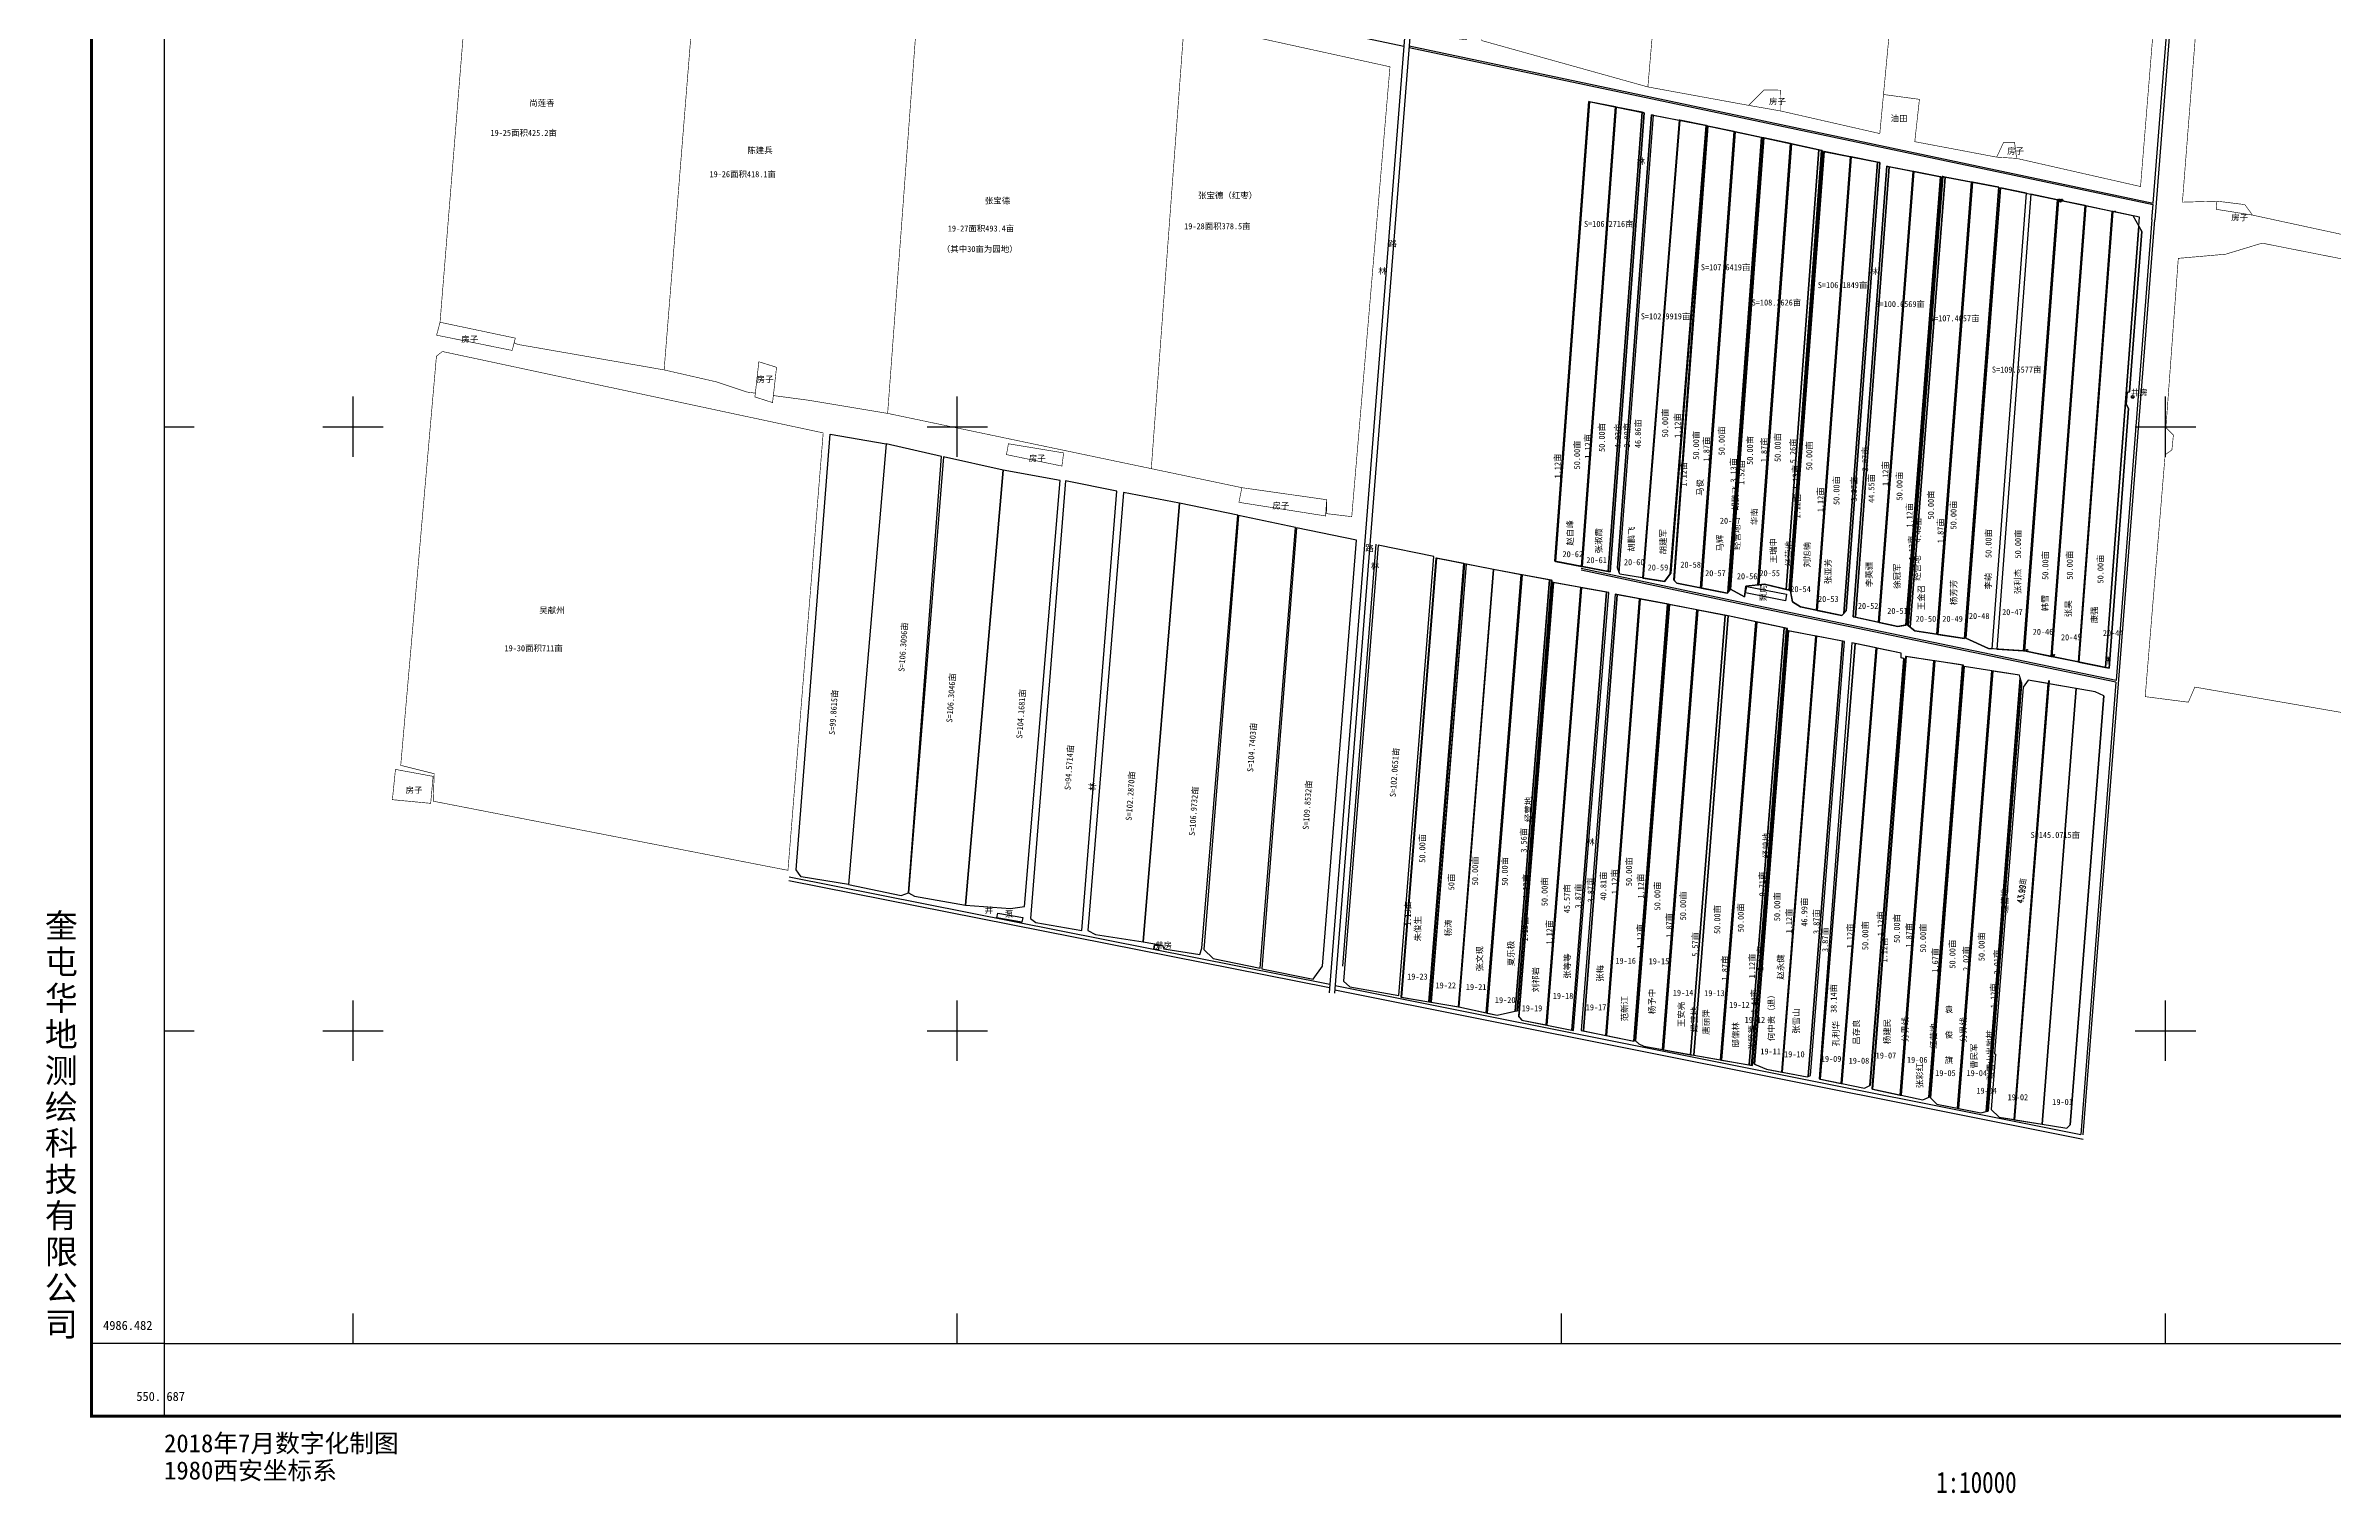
# Model space of a CAD drawing. Extents: x 550491 to 556810, y 4985999 to 4992627.
# Drawn here: x 550491 to 554279, y 4986054 to 4988451 of the extents above; entities that cross this region are included whole.
import ezdxf
from ezdxf.enums import TextEntityAlignment as Align

# ---------------------------------------------------------------- set-up
doc = ezdxf.new("R2010")
doc.units = 0
doc.header["$LTSCALE"] = 10
for name, color, linetype in [('2020-3-23', 4, 'CONTINUOUS'), ('2021新职工', 4, 'CONTINUOUS'), ('2022年', 5, 'CONTINUOUS'), ('3经营地地块', 3, 'CONTINUOUS'), ('4-5', 1, 'CONTINUOUS'), ('5注记', 2, 'CONTINUOUS'), ('TK', 7, 'CONTINUOUS'), ('出水桩', 7, 'CONTINUOUS'), ('地号', 1, 'CONTINUOUS'), ('地块名称', 7, 'CONTINUOUS'), ('地块面积', 1, 'CONTINUOUS'), ('地物扣减', 2, 'CONTINUOUS'), ('大户地', 2, 'CONTINUOUS'), ('大户地注记', 1, 'CONTINUOUS'), ('承包户', 1, 'CONTINUOUS'), ('注记', 1, 'CONTINUOUS'), ('测地框', 3, 'CONTINUOUS'), ('经营地', 5, 'CONTINUOUS'), ('经营地面积', 5, 'CONTINUOUS'), ('路林渠', 3, 'CONTINUOUS'), ('身份地', 1, 'CONTINUOUS'), ('身份地面积', 1, 'CONTINUOUS')]:
    doc.layers.add(name, color=color, linetype=linetype)
doc.styles.add('HZ', font='rs.shx', dxfattribs={"width": 0.8, "bigfont": 'hztxt.shx'})
doc.styles.add('宋体', font='')
doc.styles.get('宋体').set_extended_font_data('SimSun')

msp = doc.modelspace()

# ---------------------------------------------------------------- linework, layer by layer
at = {"layer": '2020-3-23', "color": 1, "linetype": 'Continuous', "flags": 128}
for points in [[(553379.3, 4988288.9), (553335.2, 4988298.5), (553279.8, 4987551), (553302.9, 4987538.7), (553305.4, 4987556.2), (553325.2, 4987558.3)], [(553421.4, 4987473.5), (553375.8, 4987482.2), (553319.5, 4986765), (553339.4, 4986756.3), (553364.7, 4986751.6)]]:
    msp.add_lwpolyline(points, close=True, dxfattribs=at)
at = {"layer": '2021新职工', "color": 1, "linetype": 'Continuous', "flags": 128}
for points in [[(553286, 4988308.9), (553242.6, 4988318.1), (553186.9, 4987565.8), (553191.1, 4987561), (553230.1, 4987553.5)], [(553129.4, 4987535.1), (553092.3, 4987542.1), (553036.4, 4986820), (553073.5, 4986812.4)]]:
    msp.add_lwpolyline(points, close=True, dxfattribs=at)
at = {"layer": '2022年', "color": 4, "linetype": 'Continuous', "flags": 128}
for points in [[(553478.8, 4988267.2), (553434.9, 4988275.9), (553380, 4987544), (553382.6, 4987530.2), (553396, 4987522.1), (553422.4, 4987516.4)], [(553770, 4988206.8), (553726.8, 4988215.9), (553669.6, 4987470), (553707.1, 4987452.9), (553713.2, 4987452.5)], [(553821.1, 4988196), (553777.3, 4988205.3), (553720.6, 4987452.1), (553764.8, 4987449.2)], [(553823, 4988195.6), (553822, 4988195.8), (553765.8, 4987449.1), (553766.8, 4987448.9)], [(553867, 4988186.3), (553823, 4988195.6), (553766.8, 4987448.9), (553810.8, 4987439.9)], [(553911.9, 4988176.8), (553868, 4988186.1), (553811.8, 4987439.7), (553855.8, 4987430.8)], [(553956.9, 4988167.3), (553912.9, 4988176.6), (553856.8, 4987430.6), (553900.8, 4987421.6)], [(552887.9, 4987583.6), (552842.6, 4987592.6), (552784.6, 4986867.2), (552830, 4986859.5)], [(552933.3, 4987575.2), (552887.9, 4987583.6), (552830.1, 4986859.5), (552875.3, 4986849.7)], [(552980.4, 4987566.5), (552935, 4987574.9), (552877, 4986849.4), (552893.5, 4986845.8), (552923.4, 4986852.4)], [(553805.9, 4987394.9), (553772.9, 4987400.7), (553764.4, 4987388.8), (553716.8, 4986782.1), (553718.8, 4986781.4), (553711.7, 4986689.7), (553724.5, 4986677.1), (553749.3, 4986673)], [(553852.4, 4987386.7), (553806.9, 4987394.7), (553750.3, 4986672.8), (553795.9, 4986665.3)], [(553897.8, 4987374.5), (553883.7, 4987381.2), (553852.4, 4987386.7), (553795.9, 4986665.3), (553836.7, 4986658.6), (553842.1, 4986664.2)]]:
    msp.add_lwpolyline(points, close=True, dxfattribs=at)
for points in [[(553764.8, 4987449.2), (553821.1, 4988196)], [(553765.8, 4987449.1), (553822, 4988195.8)]]:
    msp.add_lwpolyline(points, dxfattribs=at)
for points, elevation in [([(553821.9, 4988193.5), (553765.8, 4987449.1)], 284.6), ([(553897.8, 4987374.5), (553842.1, 4986664.2)], 284.7)]:
    msp.add_lwpolyline(points, dxfattribs=dict(at, elevation=elevation))
at = {"layer": '3经营地地块', "color": 5, "linetype": 'Continuous', "flags": 128}
for points in [[(553335.2, 4988298.5), (553333.8, 4988298.8), (553278.4, 4987549.3), (553279.8, 4987551)], [(553430.8, 4988277.7), (553426.1, 4988278.7), (553372.2, 4987550.9), (553376.9, 4987549.8)], [(553635.5, 4988233.5), (553631.5, 4988234.3), (553573.8, 4987491), (553577.6, 4987488.1)], [(553938.5, 4987850.3), (553935.1, 4987857.5), (553936.3, 4987876.7), (553940.4, 4987877.8), (553960.6, 4988143.5), (553955.8, 4988152.1), (553900.8, 4987421.6), (553906.6, 4987420.4)], [(552842.7, 4987592.6), (552839.4, 4987593.3), (552781.7, 4986867.7), (552784.7, 4986867.2)]]:
    msp.add_lwpolyline(points, close=True, dxfattribs=at)
at = {"layer": '4-5', "color": 2, "linetype": 'Continuous', "flags": 128}
msp.add_lwpolyline([(553582.4, 4988242.9), (553542.4, 4988250.8), (553486.6, 4987504.8), (553525, 4987496.5)], close=True, dxfattribs=at)
at = {"layer": '5注记', "color": 2, "linetype": 'Continuous', "flags": 128}
for points in [[(553090.6, 4988349.5), (553089.6, 4988349.7), (553033.3, 4987588.9), (553034.3, 4987588.7)], [(553287.7, 4988308.6), (553286, 4988308.9), (553230.1, 4987553.5), (553231.7, 4987553.1)], [(553381, 4988288.5), (553379.3, 4988288.9), (553325.2, 4987558.3), (553326.9, 4987558.4)], [(553479.7, 4988267), (553478.8, 4988267.2), (553422.4, 4987516.4), (553423.4, 4987516.2)], [(553583.4, 4988242.7), (553582.4, 4988242.9), (553525, 4987496.5), (553526, 4987496.3)], [(553680.5, 4988224.9), (553678.9, 4988225.2), (553621.7, 4987476.6), (553623.3, 4987476.3)], [(552935, 4987574.9), (552933.3, 4987575.2), (552875.3, 4986849.7), (552877, 4986849.4)], [(553033.2, 4987553.7), (553032.2, 4987553.9), (552974.8, 4986829.7), (552975.8, 4986829.5)], [(553130.5, 4987534.9), (553129.4, 4987535.1), (553073.5, 4986812.4), (553074.5, 4986812.2)], [(553225.9, 4987516.7), (553224.2, 4987517), (553167.2, 4986788.8), (553168.9, 4986788.5)], [(553522, 4987453.7), (553521, 4987453.9), (553463.3, 4986732.7), (553464.3, 4986732.5)]]:
    msp.add_lwpolyline(points, close=True, dxfattribs=at)
at = {"layer": 'TK', "linetype": 'Continuous'}
for p, q in [((551000, 4987770.1), (551000, 4987870.1)), ((552000, 4987770.1), (552000, 4987870.1)), ((554000, 4987770.1), (554000, 4987870.1)), ((550687, 4987820.1), (550737, 4987820.1)), ((550950, 4987820.1), (551050, 4987820.1)), ((551950, 4987820.1), (552050, 4987820.1)), ((553950, 4987820.1), (554050, 4987820.1)), ((551000, 4986770.1), (551000, 4986870.1)), ((552000, 4986770.1), (552000, 4986870.1)), ((554000, 4986770.1), (554000, 4986870.1)), ((550687, 4986820.1), (550737, 4986820.1)), ((550950, 4986820.1), (551050, 4986820.1)), ((551950, 4986820.1), (552050, 4986820.1)), ((553950, 4986820.1), (554050, 4986820.1)), ((551000, 4986302.1), (551000, 4986352.1)), ((552000, 4986302.1), (552000, 4986352.1)), ((553000, 4986302.1), (553000, 4986352.1)), ((554000, 4986302.1), (554000, 4986352.1)), ((550687, 4986302.1), (550567, 4986302.1)), ((550687, 4986302.1), (550687, 4986182.1))]:
    msp.add_line(p, q, dxfattribs=at)
at = {"layer": 'TK', "linetype": 'Continuous', "const_width": 5, "flags": 128}
msp.add_lwpolyline([(550567, 4986182.1), (556807, 4986182.1), (556807, 4992422.1), (550567, 4992422.1)], close=True, dxfattribs=at)
at = {"layer": 'TK', "linetype": 'Continuous', "flags": 128}
msp.add_lwpolyline([(550687, 4986302.1), (556687, 4986302.1), (556687, 4992302.1), (550687, 4992302.1)], close=True, dxfattribs=at)
at = {"layer": '出水桩', "color": 2, "linetype": 'Continuous', "flags": 128}
for points in [[(553822, 4988195.8), (553821.1, 4988196), (553764.8, 4987449.2), (553765.8, 4987449.1)], [(553823, 4988195.6), (553822, 4988195.8), (553765.8, 4987449.1), (553766.8, 4987448.9)], [(553868, 4988186.1), (553867, 4988186.3), (553810.8, 4987439.9), (553811.8, 4987439.7)], [(553912.9, 4988176.6), (553911.9, 4988176.8), (553855.8, 4987430.8), (553856.8, 4987430.6)]]:
    msp.add_lwpolyline(points, close=True, dxfattribs=at)
for points in [[(553806.3, 4987400.2), (553749.3, 4986672.9)], [(553806.3, 4987400.2), (553749.3, 4986672.9)], [(553807.3, 4987400.1), (553750.3, 4986672.8)]]:
    msp.add_lwpolyline(points, dxfattribs=at)
at = {"layer": '地物扣减', "color": 7, "linetype": 'Continuous', "flags": 128}
for points in [[(553046.4, 4988358.3), (553045.7, 4988358.5), (552989, 4987597.6), (552990.1, 4987597.3)], [(553240.5, 4988319), (553239.5, 4988319.1), (553180, 4987576.4), (553181.2, 4987578)], [(553242.6, 4988318.1), (553241.6, 4988318.3), (553186, 4987566.8), (553186.9, 4987565.8)], [(553431.8, 4988277.5), (553430.8, 4988277.7), (553376.9, 4987549.8), (553377.9, 4987549.6)], [(553434.9, 4988275.9), (553433.9, 4988276.1), (553379.3, 4987547.8), (553380, 4987544)], [(553628.4, 4988234), (553627.4, 4988234.2), (553570.3, 4987491.8), (553571.3, 4987492)], [(553631.5, 4988234.3), (553630.5, 4988234.5), (553572.8, 4987491.7), (553573.8, 4987491)], [(552793.3, 4987602.5), (552792.3, 4987602.7), (552734.5, 4986875.7), (552735.5, 4986875.5)], [(552839.4, 4987593.3), (552838.5, 4987593.5), (552780.8, 4986867.8), (552781.7, 4986867.7)], [(552984.6, 4987565.7), (552983.7, 4987565.9), (552926.8, 4986853.2), (552928, 4986853.4)], [(552986.8, 4987562.1), (552985.7, 4987562.3), (552928.9, 4986844.2), (552929.8, 4986843.1)], [(553177.2, 4987526.2), (553175.9, 4987526.4), (553119.9, 4986803), (553120.6, 4986802.8)], [(553179.1, 4987525.9), (553178.1, 4987526.1), (553121.6, 4986804.5), (553122.5, 4986803.6)], [(553323.5, 4987496.8), (553321.9, 4987497.1), (553263.6, 4986771.8), (553265.3, 4986771.5)], [(553375.8, 4987482.2), (553374.8, 4987482.4), (553318.5, 4986765.4), (553319.5, 4986765)], [(553422.4, 4987473.3), (553421.4, 4987473.5), (553364.7, 4986751.6), (553365.7, 4986751.4)], [(553570.8, 4987439.9), (553569.7, 4987440), (553513.9, 4986723.9), (553514.9, 4986723.6)], [(553567.9, 4987435.9), (553566.9, 4987436.2), (553510.4, 4986729.3), (553511.5, 4986729.9)], [(553762.4, 4987393.6), (553761.6, 4987396.6), (553706.1, 4986687.2), (553707.1, 4986687.5)]]:
    msp.add_lwpolyline(points, close=True, dxfattribs=at)
at = {"layer": '大户地', "color": 6, "linetype": 'Continuous', "const_width": 1, "flags": 128}
for points in [[(552827, 4989216.4), (553207.5, 4989135.3), (553143.2, 4988382.8), (552867.8, 4988459.7), (552867.3, 4988490.6), (552852.8, 4988488.5), (552842.8, 4988460.9), (552809.4, 4988465.1), (552763.6, 4988470.8)], [(553207.5, 4989135.3), (553597, 4989046.9), (553527.1, 4988305.6), (553362.7, 4988343.1), (553362.8, 4988377.5), (553335.2, 4988377.7), (553310.1, 4988352.3), (553143.2, 4988382.8)], [(553597, 4989046.9), (554017.8, 4988946.7), (553958.7, 4988217.9), (553753.6, 4988264.5), (553750.1, 4988291.3), (553732, 4988291), (553720.6, 4988266.6), (553585, 4988292.2), (553592.7, 4988362.3), (553533.2, 4988370.3)], [(554085.7, 4988930.6), (554374.4, 4988885.2), (554319.6, 4988132.6), (554144.1, 4988170.6), (554131.3, 4988188), (554085.1, 4988193.7), (554028, 4988192)], [(551204.2, 4988740.7), (551574.9, 4988664.4), (551514.8, 4987914.3), (551272.6, 4987956.5), (551266.5, 4987959.1), (551268.5, 4987966.9), (551143.9, 4987993.2)], [(551574.9, 4988664.4), (551939.8, 4988586.6), (551884.8, 4987842.3), (551755, 4987863.9), (551695.7, 4987871.8), (551700.9, 4987918.6), (551671.6, 4987927.8), (551665.8, 4987875.8), (551652, 4987877.6), (551600.9, 4987894.6), (551514.8, 4987914.3)], [(551939.8, 4988586.6), (552375.9, 4988490.9), (552321.2, 4987750.8), (551884.8, 4987842.3)], [(552375.9, 4988490.9), (552716.3, 4988416.2), (552653, 4987671.3), (552611.5, 4987676.3), (552611.4, 4987699.4), (552471.1, 4987719.3), (552321.2, 4987750.8)], [(553335.2, 4988377.7), (553362.8, 4988377.5), (553362.7, 4988343.1), (553310.1, 4988352.3)], [(553732, 4988291), (553750.1, 4988291.3), (553753.6, 4988264.5), (553720.6, 4988266.6)], [(554085.1, 4988193.7), (554131.3, 4988188), (554144.1, 4988170.6), (554084, 4988180.2)], [(554021.2, 4988099), (554099.7, 4988105.9), (554159.9, 4988124.2), (554987.1, 4987960.6), (554992.3, 4987928.3), (554951.2, 4987272), (554922.3, 4987273.4), (554919.8, 4987246.3), (554854.7, 4987249.6), (554048.6, 4987389.1), (554037.8, 4987364.1), (553966.4, 4987373.3), (553999.4, 4987773.6), (554010.6, 4987781.9), (554013.1, 4987806.4), (554000.7, 4987818.7)], [(551143.9, 4987993.2), (551268.5, 4987966.9), (551263.3, 4987946.5), (551138.2, 4987971.8)], [(551147.7, 4987944.8), (551778.1, 4987810), (551719.8, 4987085.7), (551132.6, 4987200.2), (551134.2, 4987245.7), (551078.8, 4987259.5), (551137.9, 4987936.9)], [(551671.6, 4987927.8), (551700.9, 4987918.6), (551694.3, 4987860.2), (551665.1, 4987869.5)], [(552084.7, 4987792), (552176.1, 4987776.9), (552173.3, 4987755.1), (552081.5, 4987774)], [(552471.1, 4987719.3), (552611.4, 4987699.4), (552609.7, 4987672.5), (552466.3, 4987695)], [(551070.1, 4987252.8), (551132.4, 4987241.3), (551128.4, 4987196.6), (551065, 4987202.7)]]:
    msp.add_lwpolyline(points, close=True, dxfattribs=at)
for points in [[(551939.8, 4988586.6), (551884.8, 4987842.3)], [(552375.9, 4988490.9), (552321.2, 4987750.8)]]:
    msp.add_lwpolyline(points, dxfattribs=at)
at = {"layer": '注记', "color": 2, "linetype": 'Continuous', "flags": 128}
msp.add_lwpolyline([(553196.1, 4988327.7), (553195.2, 4988327.9), (553134.4, 4987569.8), (553135.4, 4987569.6)], close=True, dxfattribs=at)
at = {"layer": '测地框', "color": 7, "linetype": 'Continuous'}
for p, q in [((553943.9, 4987871.1, 285.8), (553947.7, 4987871.1, 285.5)), ((553943.9, 4987871.1, 285.8), (553944, 4987867.9, 285.5)), ((553944, 4987867.9, 285.5), (553947.8, 4987867.9, 285.2)), ((553947.7, 4987871.1, 285.5), (553947.8, 4987867.9, 285.2)), ((553307, 4987555.9, 285.2), (553372.9, 4987542.8, 286.1))]:
    msp.add_line(p, q, dxfattribs=at)
at = {"layer": '测地框', "color": 7, "linetype": 'Continuous', "flags": 128}
for points, elevation in [([(553045.7, 4988358.5), (553137.2, 4988340.2), (553081, 4987579.7), (552989, 4987597.6)], 284.7), ([(553149.3, 4988336.9), (553240.5, 4988319), (553181.2, 4987578), (553170.9, 4987563.7), (553096.6, 4987576), (553093, 4987586.3)], 284.8), ([(553241.6, 4988318.3), (553335.2, 4988298.5), (553279.8, 4987551), (553274.5, 4987544.8), (553191.1, 4987561), (553186, 4987566.8)], 284.6), ([(553335.2, 4988298.5), (553431.8, 4988277.5), (553377.9, 4987549.6), (553336, 4987559.3), (553305.4, 4987556.2), (553302.9, 4987538.7), (553279.8, 4987551)], 284.6), ([(553433.9, 4988276.1), (553527, 4988257.6), (553471.3, 4987515.5), (553464.5, 4987507.4), (553396, 4987522.1), (553382.6, 4987530.2), (553379.3, 4987547.8)], 284.7), ([(553539, 4988251.4), (553628.4, 4988234), (553571.3, 4987492), (553556.9, 4987489.6), (553483.2, 4987505.6)], 284.5), ([(553630.5, 4988234.5), (553724.4, 4988216.6), (553667.4, 4987469.5), (553585.3, 4987482.2), (553572.8, 4987491.7)], 284.6), ([(553726.8, 4988215.9), (553822, 4988195.8), (553765.8, 4987449.1), (553707.1, 4987452.9), (553669.6, 4987470)], 284.6), ([(553822, 4988195.8), (553946, 4988169.7), (553960.6, 4988143.5), (553940.4, 4987877.8), (553936.3, 4987876.7), (553935.1, 4987857.5), (553938.5, 4987850.3), (553906.6, 4987420.4), (553765.8, 4987449.1)], 284.6), ([(553943.9, 4987871.1), (553947.7, 4987871.1), (553947.8, 4987867.9), (553944, 4987867.9)], 285.8), ([(551789.6, 4987808.1), (551882.1, 4987791.7), (551819.9, 4987062.2), (551741.7, 4987075.1), (551737, 4987081.1), (551733.3, 4987086.6)], 284.1), ([(551974.2, 4987771.1), (551882.1, 4987791.7), (551819.9, 4987062.2), (551907.2, 4987044.1), (551919.5, 4987048.7)], 284.2), ([(552076.1, 4987748.5), (551977.5, 4987770.5), (551919.5, 4987048.7), (551929.5, 4987042.8), (552013.5, 4987028.3)], 284.4), ([(552170.6, 4987731), (552076.1, 4987748.5), (552013.5, 4987028.3), (552088.2, 4987022.4), (552111.6, 4987025.7)], 284.7), ([(552264.1, 4987713.5), (552179, 4987730.8), (552121.4, 4987005.9), (552130.1, 4986999.1), (552206.4, 4986985.9)], 284.6), ([(552367.7, 4987693.4), (552275.3, 4987711.4), (552216, 4986985.9), (552229.1, 4986979.4), (552308, 4986967.2)], 284.9), ([(552464.2, 4987673.9), (552367.7, 4987693.4), (552308, 4986967.2), (552339.9, 4986961.7), (552342.1, 4986955.8), (552401.5, 4986946.5), (552405, 4986956.6)], 284.9), ([(552560, 4987653.5), (552465.5, 4987673.5), (552408.4, 4986954.7), (552423.4, 4986939.7), (552501.3, 4986923.7)], 284.9), ([(552660.7, 4987632.6), (552561.5, 4987652.9), (552504, 4986922.5), (552589.1, 4986905.6), (552604.7, 4986926.8)], 285), ([(552788.7, 4987605.1), (552696.5, 4987624.2), (552639.3, 4986902.1), (552650, 4986892.7), (552730.7, 4986878.2)], 285.1), ([(552984.6, 4987565.7), (552887.9, 4987583.6), (552830.1, 4986859.5), (552893.5, 4986845.8), (552928, 4986853.4)], 285.2), ([(553078.4, 4987545.6), (552985.7, 4987562.3), (552928.9, 4986844.2), (552934.7, 4986837.6), (553020.3, 4986820.6)], 285.4), ([(553177.2, 4987526.2), (553088.8, 4987542.7), (553032.9, 4986820.7), (553120.6, 4986802.8)], 285.6), ([(553276, 4987506.9), (553178.1, 4987526.1), (553121.6, 4986804.5), (553128.2, 4986798.6), (553136.6, 4986794.4), (553219.1, 4986779.4)], 285.3), ([(553374.5, 4987486), (553276, 4987506.9), (553219.1, 4986779.4), (553316.4, 4986762.8)], 285.5), ([(553468.8, 4987464.5), (553374.8, 4987482.4), (553318.5, 4986765.4), (553339.4, 4986756.3), (553406.9, 4986743.7), (553412.2, 4986745.9)], 285.6), ([(553567.9, 4987435.9), (553562.7, 4987437.5), (553562.7, 4987445.1), (553481, 4987462.2), (553426.9, 4986740.2), (553501.8, 4986724.8), (553511.5, 4986729.9)], 285.1), ([(553665.5, 4987425.2), (553569.7, 4987440), (553513.9, 4986723.9), (553598.5, 4986705.5), (553610.1, 4986710.9)], 285.5), ([(553762.4, 4987393.6), (553758.3, 4987408.6), (553666.9, 4987423.3), (553610.9, 4986709.1), (553621.3, 4986698.8), (553694.3, 4986684.3), (553707.1, 4986687.5)], 284.8), ([(553897.8, 4987374.5), (553883.7, 4987381.2), (553772.9, 4987400.7), (553764.4, 4987388.8), (553716.8, 4986782.1), (553718.8, 4986781.4), (553711.7, 4986689.7), (553724.5, 4986677.1), (553836.7, 4986658.6), (553842.1, 4986664.2)], 284.7), ([(552326.5, 4986962.3), (552333.9, 4986961.2), (552332.9, 4986954), (552325.5, 4986955.2)], 285.7)]:
    msp.add_lwpolyline(points, close=True, dxfattribs=dict(at, elevation=elevation))
msp.add_lwpolyline([(552887.9, 4987583.6), (552792.3, 4987602.7), (552734.5, 4986875.7), (552830.1, 4986859.5)], close=True, dxfattribs=at)
for points, elevation in [([(552067.1, 4987014.8), (552108.7, 4987007.5)], 285.3), ([(552326.5, 4986962.3), (552325.5, 4986955.2)], 285.7), ([(552325.5, 4986955.2), (552332.9, 4986954)], 285.7), ([(552326.5, 4986962.3), (552333.9, 4986961.2)], 285.7), ([(552333.9, 4986961.2), (552332.9, 4986954)], 285.5)]:
    msp.add_lwpolyline(points, dxfattribs=dict(at, elevation=elevation))
at = {"layer": '经营地', "color": 5, "linetype": 'Continuous', "flags": 128}
for points in [[(552983.7, 4987565.9), (552980.4, 4987566.5), (552923.4, 4986852.4), (552926.8, 4986853.2)], [(553665.5, 4987425.2), (553663.9, 4987425.4), (553608.5, 4986710.2), (553610.1, 4986710.9)]]:
    msp.add_lwpolyline(points, close=True, dxfattribs=at)
at = {"layer": '路林渠', "color": 5, "linetype": 'Continuous', "flags": 128}
for points, elevation in [([(552991.7, 4991655.2), (552615.6, 4986883)], 285.5), ([(553000.4, 4991652.7), (552624.5, 4986882.5)], 285.3)]:
    msp.add_lwpolyline(points, dxfattribs=dict(at, elevation=elevation))
at = {"layer": '路林渠', "color": 4, "linetype": 'Continuous', "flags": 128}
for points, elevation in [([(554239.6, 4991439.5), (553982.2, 4988162.8)], 285.4), ([(553979.8, 4988190.6), (554041.7, 4988975.4)], 286.1), ([(551303.4, 4988753.7), (552739.1, 4988450.2)], 284.2), ([(552747.9, 4988448.4), (553979.6, 4988188)], 284.2), ([(552748.1, 4988450.9), (553979.8, 4988190.6)], 284.2), ([(553864, 4986647.6), (553982.2, 4988162.8)], 286.6), ([(553977.6, 4988163.6), (553918.2, 4987400.2)], 286.1), ([(553977.6, 4988163.6), (553979.6, 4988188)], 286.1), ([(553918, 4987397.5), (553310.5, 4987523.8), (553032.5, 4987582.7)], 286.6), ([(553918.2, 4987400.2), (553310.8, 4987526.4), (553032.7, 4987585.4)], 286.3), ([(553918, 4987397.5), (553859.7, 4986648.5)], 286.1), ([(552616.2, 4986890.9), (551721.2, 4987068.3)], 286.2), ([(552616.7, 4986896.9), (551721.7, 4987074.2)], 286.3), ([(552624.9, 4986888.1), (553864, 4986640.7)], 285.9), ([(552625.5, 4986894.9), (553859.7, 4986648.5)], 285.4), ([(552625.5, 4986894.9), (553859.7, 4986648.5)], 285.4)]:
    msp.add_lwpolyline(points, dxfattribs=dict(at, elevation=elevation))
at = {"layer": '路林渠', "color": 3, "linetype": 'Continuous', "flags": 128}
for points in [[(553137.2, 4988340.2), (553133.8, 4988340.9), (553077.5, 4987580.3), (553081, 4987579.7)], [(553152.7, 4988336.2), (553149.3, 4988336.9), (553093, 4987586.3), (553095.9, 4987578.1)], [(553527, 4988257.6), (553523.5, 4988258.3), (553467.4, 4987510.9), (553471.3, 4987515.5)], [(553542.4, 4988250.8), (553539, 4988251.4), (553483.2, 4987505.6), (553486.6, 4987504.8)], [(553078.4, 4987545.6), (553074.5, 4987546.3), (553017.1, 4986821.3), (553020.3, 4986820.6)], [(553092.3, 4987542.1), (553088.8, 4987542.7), (553032.9, 4986820.7), (553036.4, 4986820)], [(553468.8, 4987464.5), (553465.3, 4987465.1), (553408.5, 4986744.3), (553412.2, 4986745.9)], [(553486.3, 4987461.1), (553481, 4987462.2), (553426.9, 4986740.2), (553428.6, 4986739.8)]]:
    msp.add_lwpolyline(points, close=True, dxfattribs=at)
at = {"layer": '路林渠', "color": 3, "linetype": 'Continuous', "elevation": 284.8, "flags": 128}
msp.add_lwpolyline([(552693, 4987625.9), (552637.9, 4986927.3)], dxfattribs=at)
at = {"layer": '路林渠', "color": 1, "linetype": 'Continuous', "flags": 128}
for points in [[(552793.3, 4987602.5), (552792.3, 4987602.7), (552734.5, 4986875.7), (552735.5, 4986875.5)], [(552838.5, 4987593.5), (552793.3, 4987602.5), (552735.5, 4986875.5), (552780.8, 4986867.8)]]:
    msp.add_lwpolyline(points, close=True, dxfattribs=at)
at = {"layer": '路林渠', "color": 4, "linetype": 'Continuous', "flags": 128}
for points, elevation in [([(553307, 4987555.9), (553372.9, 4987542.8), (553370.8, 4987532.1), (553304.9, 4987545.3)], 285.2), ([(552067.1, 4987014.8), (552108.7, 4987007.5), (552107.1, 4986999.8), (552065.6, 4987007.1)], 285.3)]:
    msp.add_lwpolyline(points, close=True, dxfattribs=dict(at, elevation=elevation))
at = {"layer": '路林渠', "linetype": 'Continuous', "elevation": 285.3, "flags": 128}
msp.add_lwpolyline([(552065.6, 4987007.1), (552107.1, 4986999.8)], dxfattribs=at)
at = {"layer": '身份地', "color": 1, "linetype": 'Continuous', "flags": 128}
for points in [[(553089.6, 4988349.7), (553046.4, 4988358.3), (552990.1, 4987597.3), (553033.3, 4987588.9)], [(553090.6, 4988349.5), (553089.6, 4988349.7), (553033.3, 4987588.9), (553034.3, 4987588.7)], [(553133.8, 4988340.9), (553090.6, 4988349.5), (553034.3, 4987588.7), (553077.5, 4987580.3)], [(553180, 4987576.4), (553239.5, 4988319.1), (553196.1, 4988327.7), (553135.4, 4987569.6), (553170.9, 4987563.7)], [(553331.1, 4988299.3), (553287.7, 4988308.6), (553231.7, 4987553.1), (553274.5, 4987544.8), (553275.3, 4987545.8)], [(553278.4, 4987549.3), (553333.8, 4988298.8), (553331.1, 4988299.3), (553275.3, 4987545.8)], [(553379.3, 4988288.9), (553335.2, 4988298.5), (553279.8, 4987551), (553302.9, 4987538.7), (553305.4, 4987556.2), (553325.2, 4987558.3)], [(553426.1, 4988278.7), (553381, 4988288.5), (553326.9, 4987558.4), (553336, 4987559.3), (553372.2, 4987550.9)], [(553523.5, 4988258.3), (553479.7, 4988267), (553423.4, 4987516.2), (553464.5, 4987507.4), (553467.4, 4987510.9)], [(553627.4, 4988234.2), (553583.4, 4988242.7), (553526, 4987496.3), (553556.9, 4987489.6), (553570.3, 4987491.8)], [(553678.9, 4988225.2), (553635.5, 4988233.5), (553577.6, 4987488.1), (553585.3, 4987482.2), (553621.7, 4987476.6)], [(553724.4, 4988216.6), (553680.5, 4988224.9), (553623.3, 4987476.3), (553667.4, 4987469.5)], [(552983.7, 4987565.9), (552980.4, 4987566.5), (552923.4, 4986852.4), (552926.8, 4986853.2)], [(553032.2, 4987553.9), (552986.8, 4987562.1), (552929.8, 4986843.1), (552934.7, 4986837.6), (552974.8, 4986829.7)], [(553074.5, 4987546.3), (553033.2, 4987553.7), (552975.8, 4986829.5), (553017.1, 4986821.3)], [(553175.9, 4987526.4), (553130.5, 4987534.9), (553074.5, 4986812.2), (553119.9, 4986803)], [(553224.2, 4987517), (553179.1, 4987525.9), (553122.5, 4986803.6), (553128.2, 4986798.6), (553136.6, 4986794.4), (553167.2, 4986788.8)], [(553271, 4987507.8), (553225.9, 4987516.7), (553168.9, 4986788.5), (553214, 4986780.3)], [(553321.9, 4987497.1), (553276, 4987506.9), (553219.1, 4986779.4), (553263.6, 4986771.8)], [(553368.8, 4987487.2), (553323.5, 4987496.8), (553265.3, 4986771.5), (553310.7, 4986763.7)], [(553372.8, 4987486.3), (553368.8, 4987487.2), (553310.7, 4986763.7), (553314.8, 4986763)], [(553372.8, 4987486.3), (553368.8, 4987487.2), (553310.7, 4986763.7), (553314.8, 4986763)], [(553373.5, 4987486.2), (553372.8, 4987486.3), (553314.8, 4986763), (553315.4, 4986762.9)], [(553374.5, 4987486), (553373.5, 4987486.2), (553315.4, 4986762.9), (553316.4, 4986762.8)], [(553374.5, 4987486), (553373.5, 4987486.2), (553315.4, 4986762.9), (553316.4, 4986762.8)], [(553465.3, 4987465.1), (553422.4, 4987473.3), (553365.7, 4986751.4), (553406.9, 4986743.7), (553408.5, 4986744.3)], [(553521, 4987453.9), (553486.3, 4987461.1), (553428.6, 4986739.8), (553463.3, 4986732.7)], [(553566.9, 4987436.2), (553562.7, 4987437.5), (553562.7, 4987445.1), (553522, 4987453.7), (553464.3, 4986732.5), (553501.8, 4986724.8), (553510.4, 4986729.3)], [(553616.7, 4987432.8), (553570.8, 4987439.9), (553514.9, 4986723.6), (553560.6, 4986713.7)], [(553663.9, 4987425.4), (553618.4, 4987432.5), (553562.3, 4986713.4), (553598.5, 4986705.5), (553608.5, 4986710.2)], [(553712.4, 4987415.9), (553666.9, 4987423.3), (553610.9, 4986709.1), (553621.3, 4986698.8), (553655.7, 4986692)], [(553759.4, 4987404.5), (553758.3, 4987408.6), (553714.3, 4987415.6), (553657.6, 4986691.6), (553694.3, 4986684.3), (553703.2, 4986686.5)], [(553761.6, 4987396.6), (553759.4, 4987404.5), (553703.2, 4986686.5), (553706.1, 4986687.2)]]:
    msp.add_lwpolyline(points, close=True, dxfattribs=at)
msp.add_lwpolyline([(553134.4, 4987569.8), (553096.6, 4987576), (553095.9, 4987578.1), (553152.7, 4988336.2), (553195.2, 4988327.9), (553134.4, 4987569.8)], dxfattribs=at)
at = {"layer": '身份地', "color": 5, "linetype": 'Continuous', "flags": 128}
msp.add_lwpolyline([(553276, 4987506.9), (553271, 4987507.8), (553214, 4986780.3), (553219.1, 4986779.4)], close=True, dxfattribs=at)
at = {"layer": '身份地', "color": 2, "linetype": 'Continuous', "flags": 128}
for points in [[(553618.4, 4987432.5), (553616.7, 4987432.8), (553560.6, 4986713.7), (553562.3, 4986713.4)], [(553714.3, 4987415.6), (553712.4, 4987415.9), (553655.7, 4986692), (553657.6, 4986691.6)]]:
    msp.add_lwpolyline(points, close=True, dxfattribs=at)

# ---------------------------------------------------------------- texts
at = {"layer": '2020-3-23', "color": 1, "linetype": 'Continuous', "style": '宋体'}
for s, p in [('华南', (553319.3, 4987671.1)), ('赵永健', (553362.6, 4986925.6))]:
    msp.add_text(s, height=10, rotation=90, dxfattribs=at).set_placement(p, align=Align.MIDDLE)
at = {"layer": '2021新职工', "color": 1, "linetype": 'Continuous', "style": '宋体'}
for s, p in [('50.00亩', (553228, 4987765.6)), ('40.81亩', (553074.5, 4987035.8))]:
    msp.add_text(s, height=10, rotation=90, dxfattribs=at).set_placement(p)
for s, p in [('马俊', (553229.1, 4987719.7)), ('张梅', (553063.7, 4986915))]:
    msp.add_text(s, height=10, rotation=90, dxfattribs=at).set_placement(p, align=Align.MIDDLE)
at = {"layer": '2022年', "color": 4, "linetype": 'Continuous', "style": 'HZ', "width": 0.8}
for s, p in [('109.56亩', (553821.6, 4988195.2)), ('1.12亩', (553822.2, 4988192.2)), ('1.12亩', (553912.4, 4988175.3)), ('1.12亩', (553766.3, 4987449.5)), ('1.12亩', (553811.2, 4987440.9))]:
    msp.add_text(s, height=2, dxfattribs=at).set_placement(p)
at = {"layer": '2022年', "color": 4, "linetype": 'Continuous', "style": '宋体'}
for s, p in [('50.00亩', (553712, 4987602.9)), ('50.00亩', (553760.9, 4987602.1)), ('50.00亩', (553806.1, 4987566.6)), ('50.00亩', (553846.5, 4987567)), ('50.00亩', (553897.3, 4987560.7)), ('50亩', (552822.9, 4987052.7)), ('杨涛', (552817.7, 4986976.3))]:
    msp.add_text(s, height=10, rotation=90, dxfattribs=at).set_placement(p)
for s, p in [('刘旭楠', (553406.3, 4987608.1)), ('李萌', (553706.2, 4987564.6)), ('张利杰', (553755.1, 4987563.8)), ('韩雪', (553800.4, 4987528.3)), ('张昊', (553839, 4987518.8)), ('康强', (553882, 4987508.5)), ('张文现', (552864.5, 4986939.2)), ('夏乐极', (552916.1, 4986948.1))]:
    msp.add_text(s, height=10, rotation=90, dxfattribs=at).set_placement(p, align=Align.MIDDLE)
at = {"layer": '2022年', "color": 4, "linetype": 'Continuous', "style": 'HZ', "width": 0.8}
for s, height, p in [('1.09亩', 2, (553806.2, 4987380.8)), ('43.99亩', 10, (553764.2, 4987030.3))]:
    msp.add_text(s, height=height, rotation=81.1131, dxfattribs=at).set_placement(p)
at = {"layer": '3经营地地块', "color": 5, "linetype": 'Continuous', "style": 'HZ', "width": 0.8}
for s, rotation, p in [('经营地5.95亩', 91.6858, (553906.4, 4987426.2)), ('经营地3.51亩', 89.4213, (552784.5, 4986869.3))]:
    msp.add_text(s, height=2, rotation=rotation, dxfattribs=at).set_placement(p)
at = {"layer": '4-5', "color": 2, "linetype": 'Continuous', "style": '宋体'}
for s, p in [('44.55亩', (553518.2, 4987694.1)), ('50.00亩', (552862.2, 4987061))]:
    msp.add_text(s, height=10, rotation=90, dxfattribs=at).set_placement(p)
msp.add_text('李英疆', height=10, rotation=90, dxfattribs=at).set_placement((553508.9, 4987575.6), align=Align.MIDDLE)
at = {"layer": '5注记', "color": 1, "linetype": 'Continuous', "style": '宋体'}
msp.add_text('50.00亩', height=10, rotation=90, dxfattribs=at).set_placement((553560.3, 4986965.5))
at = {"layer": 'TK', "linetype": 'Continuous', "style": '宋体'}
for s, p in [('奎', (550517, 4986962.1)), ('屯', (550517, 4986902.1)), ('华', (550517, 4986842.1)), ('地', (550517, 4986782.1)), ('测', (550517, 4986722.1)), ('绘', (550517, 4986662.1)), ('科', (550517, 4986602.1)), ('技', (550517, 4986542.1)), ('有', (550517, 4986482.1)), ('限', (550517, 4986422.1)), ('公', (550517, 4986362.1)), ('司', (550517, 4986302.1))]:
    msp.add_text(s, height=40, dxfattribs=at).set_placement(p, align=Align.BOTTOM_CENTER)
msp.add_text('4986.482', height=15, dxfattribs=at).set_placement((550627, 4986332.1), align=Align.MIDDLE)
msp.add_text('550.', height=15, dxfattribs=at).set_placement((550682, 4986214.6), align=Align.MIDDLE_RIGHT)
for s, height, p in [('687', 15, (550691, 4986214.6)), ('2018年7月数字化制图', 30, (550687, 4986137.1)), ('1980西安坐标系', 30, (550687, 4986092.1))]:
    msp.add_text(s, height=height, dxfattribs=at).set_placement(p, align=Align.MIDDLE_LEFT)
at = {"layer": 'TK', "linetype": 'Continuous', "style": '宋体', "width": 0.8}
msp.add_text('1:10000', height=35, dxfattribs=at).set_placement((553687, 4986072.1), align=Align.MIDDLE)
at = {"layer": '地号', "color": 1, "linetype": 'Continuous', "style": '宋体'}
for s, p in [('林', (553124.8, 4988254.5, 284.8)), ('林', (553510.3, 4988072.3, 284.8)), ('井房', (553942.5, 4987871.8, 284.8)), ('林', (553041.1, 4987127.7, 284.8)), ('井', (552045.3, 4987014.6, 284.7)), ('泵', (552078.8, 4987008.2, 284.7)), ('井房', (552327.7, 4986956.8, 285.6))]:
    msp.add_text(s, height=10, dxfattribs=at).set_placement(p)
at = {"layer": '地号', "color": 7, "linetype": 'Continuous', "style": '宋体'}
msp.add_text('路', height=10, dxfattribs=at).set_placement((552675.6, 4987614.1, 285.5))
at = {"layer": '地号', "color": 3, "linetype": 'Continuous', "style": '宋体'}
msp.add_text('林', height=10, dxfattribs=at).set_placement((552684.6, 4987584.7, 285.5))
at = {"layer": '地号', "color": 1, "linetype": 'Continuous', "style": '宋体'}
for s, rotation, p in [('泵房', 90, (553339.4, 4987531, 284.8)), ('林', 86, (552228.2, 4987216.6, 284.8))]:
    msp.add_text(s, height=10, rotation=rotation, dxfattribs=at).set_placement(p)
at = {"layer": '地块名称', "color": 7, "linetype": 'Continuous', "style": '宋体'}
for s, p in [('20-57', (553279.4, 4987664.5)), ('20-62', (553018.9, 4987609.2)), ('20-61', (553058.3, 4987599.3)), ('20-60', (553120.6, 4987595.9)), ('20-59', (553159.9, 4987587.1)), ('20-58', (553214, 4987591.7)), ('20-57', (553255, 4987577.7)), ('20-56', (553307.5, 4987572.6)), ('20-55', (553344.9, 4987577.7)), ('20-54', (553395.9, 4987551.3)), ('20-53', (553441.9, 4987534.9)), ('20-52', (553507.8, 4987523.4)), ('20-51', (553556.4, 4987515.2)), ('20-47', (553746.6, 4987513.2)), ('20-50', (553603.5, 4987502.1)), ('20-49', (553647.5, 4987502.1)), ('20-48', (553691.6, 4987506.7)), ('20-46', (553797.3, 4987480.6)), ('20-44', (553913.3, 4987478.5)), ('20-45', (553844, 4987471.5)), ('19-23', (552761.7, 4986909.7)), ('19-16', (553106.4, 4986935.9)), ('19-15', (553161.5, 4986935.2)), ('19-22', (552808.6, 4986895.1)), ('19-21', (552858.9, 4986892.4)), ('19-20', (552907, 4986870.8)), ('19-18', (553002.8, 4986877.8)), ('19-14', (553201.5, 4986883)), ('19-13', (553253.4, 4986882.3)), ('19-19', (552951.4, 4986857.2)), ('19-17', (553057.4, 4986858.8)), ('19-12', (553294.7, 4986862.9)), ('19-12', (553320.4, 4986838.1)), ('19-11', (553346.3, 4986785.8)), ('19-10', (553385.7, 4986781.1)), ('19-09', (553446.5, 4986773.5)), ('19-08', (553492.6, 4986770.4)), ('19-07', (553537.3, 4986779.1)), ('19-06', (553589.1, 4986771.9)), ('19-05', (553635.8, 4986749.9)), ('19-04', (553687.6, 4986749.9)), ('19-04', (553704, 4986720.7)), ('19-02', (553755.7, 4986710)), ('19-01', (553829.6, 4986702))]:
    msp.add_text(s, height=10, dxfattribs=at).set_placement(p, align=Align.MIDDLE)
at = {"layer": '地块面积', "color": 7, "linetype": 'Continuous', "style": '宋体'}
for s, p in [('S=106.2716亩', (553078.5, 4988156.4)), ('S=107.6419亩', (553271.9, 4988084.6)), ('S=106.1849亩', (553465.5, 4988055.1)), ('S=102.9919亩', (553172.5, 4988003.4)), ('S=108.2626亩', (553356.1, 4988026.3)), ('S=100.6569亩', (553560.9, 4988023.7)), ('S=107.4657亩', (553651.1, 4988000.1)), ('S=109.5577亩', (553753.7, 4987915.2)), ('S=145.0715亩', (553817.7, 4987144.6))]:
    msp.add_text(s, height=10, dxfattribs=at).set_placement(p, align=Align.MIDDLE)
for s, p in [('S=106.3096亩', (551910, 4987455.6)), ('S=106.3046亩', (551989.3, 4987371.4)), ('S=99.8615亩', (551794.7, 4987347.5)), ('S=104.1681亩', (552105.2, 4987344.9)), ('S=104.7403亩', (552487.4, 4987289.5)), ('S=94.5714亩', (552184.7, 4987256.2)), ('S=102.0651亩', (552723.3, 4987248)), ('S=102.2870亩', (552286.1, 4987209)), ('S=106.9732亩', (552390.8, 4987183.8)), ('S=109.8532亩', (552579.1, 4987193.9))]:
    msp.add_text(s, height=10, rotation=86, dxfattribs=at).set_placement(p, align=Align.MIDDLE)
at = {"layer": '地物扣减', "color": 7, "linetype": 'Continuous', "style": '宋体'}
for s, p in [('4.03亩', (553098.4, 4987784.6)), ('3.89亩', (553113.5, 4987785.6)), ('1.12亩', (553197.3, 4987801.6)), ('1.12亩', (553048.6, 4987767.3)), ('1.87亩', (553245, 4987762.7)), ('1.87亩', (553340.3, 4987761.4)), ('3.87亩', (553507.8, 4987746.4)), ('1.12亩', (552998.6, 4987734.7)), ('1.12亩', (553207.4, 4987721.1, 284.6)), ('1.13亩', (553392.6, 4987716)), ('1.12亩', (553541.4, 4987722)), ('1.12亩', (553395.6, 4987668.2)), ('1.12亩', (553433.8, 4987678.7)), ('3.97亩', (553489.3, 4987696.6)), ('1.12亩', (553581.2, 4987653.2)), ('1.87亩', (553632.5, 4987627.5)), ('1.12亩', (553584.9, 4987598.9)), ('1.12亩', (552946.2, 4987038.9)), ('3.87亩', (553032.7, 4987022.6)), ('3.87亩', (553053.4, 4987032.6)), ('1.12亩', (553093.1, 4987046.4)), ('1.12亩', (553136.4, 4987039, 285.6)), ('1.13亩', (552750.9, 4986993.7, 285.2)), ('1.12亩', (552944.7, 4986967.8)), ('1.12亩', (552985.1, 4986962.8)), ('1.12亩', (553135.4, 4986956)), ('1.87亩', (553183.5, 4986974)), ('1.12亩', (553381.9, 4986981.3)), ('3.87亩', (553427, 4986980.2)), ('3.87亩', (553441.6, 4986950.4)), ('1.12亩', (553482.7, 4986956.5)), ('1.12亩', (553533.3, 4986976.8)), ('1.87亩', (553580.3, 4986957.8)), ('1.12亩', (553334.3, 4986919.5)), ('1.12亩', (553539.4, 4986933.1)), ('2.02亩', (553674.9, 4986919)), ('1.87亩', (553275.6, 4986903.4)), ('1.12亩', (553320.7, 4986906.8))]:
    msp.add_text(s, height=10, rotation=90, dxfattribs=at).set_placement(p)
for p in [(553568.8, 4986822), (553665.1, 4986821.6)]:
    msp.add_text('分界线', height=10, rotation=90, dxfattribs=at).set_placement(p, align=Align.MIDDLE)
at = {"layer": '大户地注记', "color": 6, "linetype": 'Continuous', "style": '宋体'}
for s, p in [('尚莲香', (551291.5, 4988351.2)), ('房子', (553343.7, 4988353.8)), ('19-25面积425.2亩', (551227.4, 4988301.8)), ('油田', (553545, 4988325.7)), ('陈建兵', (551652.4, 4988272.8)), ('房子', (553737.8, 4988271.8)), ('19-26面积418.1亩', (551589.9, 4988233.4)), ('张宝德', (552045.6, 4988189.6)), ('张宝德（红枣）', (552398.5, 4988198.2)), ('房子', (554108.7, 4988161.6)), ('19-27面积493.4亩', (551984.4, 4988143.5)), ('19-28面积378.5亩', (552375.6, 4988147.2)), ('路', (552713.7, 4988118.4)), ('（其中30亩为园地）', (551974.5, 4988109.4)), ('林', (552696.9, 4988073.1)), ('房子', (551179.1, 4987960.1)), ('房子', (551668, 4987893.8)), ('房子', (552118.3, 4987762.9)), ('房子', (552521.7, 4987684.4)), ('吴献州', (551308.2, 4987511.3)), ('19-30面积711亩', (551250.6, 4987448.5)), ('房子', (551086.9, 4987213.5))]:
    msp.add_text(s, height=10, dxfattribs=at).set_placement(p)
at = {"layer": '承包户', "color": 1, "linetype": 'Continuous', "style": '宋体'}
for s, p in [('袁', (553634.5, 4986850.4)), ('俊', (553634.5, 4986808.4)), ('旗', (553634.5, 4986766.4))]:
    msp.add_text(s, height=10, dxfattribs=at).set_placement(p)
at = {"layer": '经营地面积', "color": 5, "linetype": 'Continuous', "style": '宋体'}
for s, p in [('5.26亩', (553388.3, 4987759.7)), ('1.52亩', (553303, 4987724)), ('4.48亩', (553595.5, 4987628.7)), ('3.56亩', (552942.7, 4987115)), ('0.71亩', (553337.4, 4987042.5)), ('5.57亩', (553226.4, 4986942.5)), ('1.67亩', (553623.6, 4986916.4))]:
    msp.add_text(s, height=10, rotation=90, dxfattribs=at).set_placement(p)
for p in [(553290.4, 4987637.2), (553376.3, 4987609.8), (553588.7, 4987586.1), (552945, 4987186.4), (553338.8, 4987126.6), (553219.8, 4986838.5, -285.3)]:
    msp.add_text('经营地', height=10, rotation=90, dxfattribs=at).set_placement(p, align=Align.MIDDLE)
at = {"layer": '身份地面积', "color": 1, "linetype": 'Continuous', "style": '宋体'}
for s, p in [('50.00亩', (553072, 4987778.5)), ('46.86亩', (553131.8, 4987784.8)), ('50.00亩', (553176.8, 4987802.6)), ('50.00亩', (553270.3, 4987772.9)), ('50.00亩', (553031, 4987749.6)), ('50.00亩', (553317.1, 4987757.1)), ('50.00亩', (553363, 4987761.9)), ('50.00亩', (553415.3, 4987748.1)), ('3.13亩', (553289.8, 4987727.6)), ('50.00亩', (553564.6, 4987698.1)), ('50.00亩', (553460.3, 4987690.7)), ('50.00亩', (553616.6, 4987666.8)), ('50.00亩', (553654, 4987650.2)), ('50.00亩', (552774.8, 4987098.3)), ('50.00亩', (552911.3, 4987060)), ('50.00亩', (553116.9, 4987059.6)), ('50.00亩', (552977.2, 4987026.3)), ('45.57亩', (553014.2, 4987014.6)), ('50.00亩', (553163.9, 4987019.4)), ('50.00亩', (553206.5, 4987003)), ('50.00亩', (553263, 4986980.4)), ('50.00亩', (553301.9, 4986983.2)), ('50.00亩', (553362.2, 4987001.5)), ('46.99亩', (553407.2, 4986992.5)), ('50.00亩', (553508, 4986953.7)), ('50.00亩', (553603.7, 4986949.9)), ('50.00亩', (553652.3, 4986923)), ('50.00亩', (553700.5, 4986935.3)), ('3.01亩', (553726.1, 4986913.3)), ('4.44亩', (553324.1, 4986848)), ('38.14亩', (553455.6, 4986849.5)), ('1.12亩', (553720.4, 4986857.5))]:
    msp.add_text(s, height=10, rotation=90, dxfattribs=at).set_placement(p)
for s, p in [('胡鹏飞 ', (553287.8, 4987705.2)), ('赵自峰', (553014.1, 4987644.4)), ('张淑霞', (553061.7, 4987631.3)), ('胡鹏飞 ', (553115.8, 4987637.4)), ('胡建军', (553168.2, 4987629.8)), ('马辉', (553262.2, 4987627.6)), ('王瑞申', (553350.6, 4987615)), ('张亚芳', (553441.4, 4987580.5)), ('徐冠军', (553555.5, 4987572.9)), ('王金召', (553595.3, 4987537.4)), ('杨芳芳', (553649.2, 4987545.8)), ('经营地', (553733.7, 4987035.2)), ('朱俊生', (552761.9, 4986989.1)), ('刘祁岩', (552957.1, 4986904.8)), ('张等等', (553009.5, 4986927.1)), ('范新江', (553104.4, 4986856.6)), ('杨予中', (553149.8, 4986868.5)), ('何中贵（退）', (553347.3, 4986844.9)), ('王安亮', (553198, 4986847)), ('唐丽萍', (553239.2, 4986834.4, -285.3)), ('张雪山', (553388.6, 4986836)), ('孔利华', (553454, 4986815.2)), ('吕存良', (553488, 4986817.8)), ('杨建民', (553539, 4986818.8)), ('邸儒林', (553288.3, 4986813.3)), ('张等等', (553315.2, 4986809.1)), ('经营地', (553615.9, 4986811.2)), ('曹民军', (553682.7, 4986778.2)), ('出地桩', (553708.9, 4986800.5)), ('张彩红', (553592.9, 4986745.9)), ('张雪山', (553710, 4986758.8, 284.7))]:
    msp.add_text(s, height=10, rotation=90, dxfattribs=at).set_placement(p, align=Align.MIDDLE)

doc.saveas('drawing.dxf')
